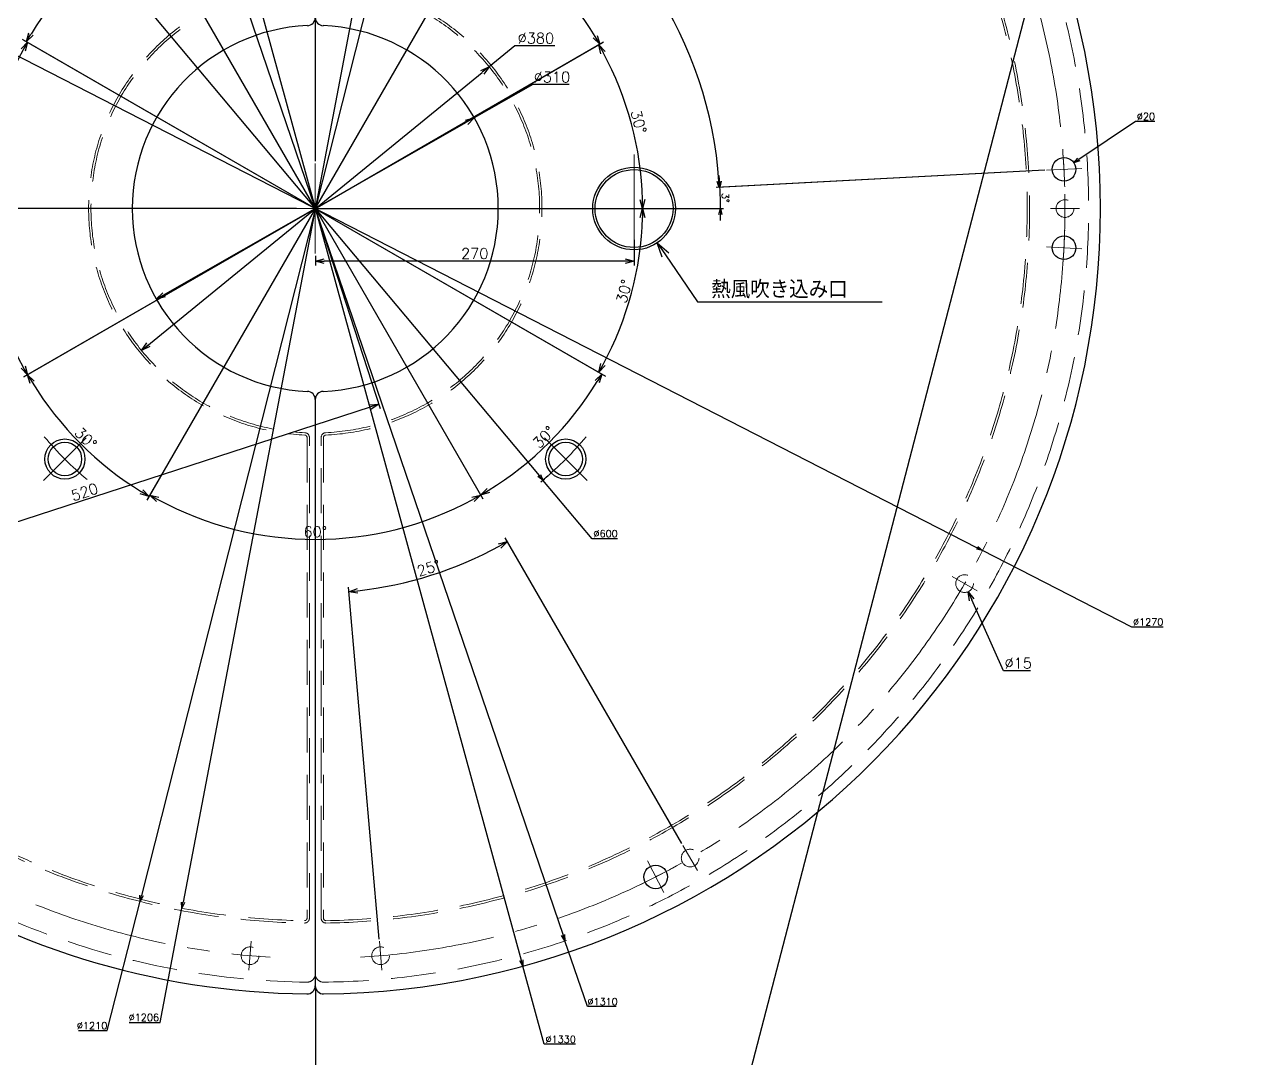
# Model space of a CAD drawing. Header units: millimetres. Extents: x -16130 to 36813, y -8099 to 27484.
# Drawn here: x 6939 to 7967, y -2935 to -2059 of the extents above; entities that cross this region are included whole.
import ezdxf
from ezdxf import colors
from ezdxf.entities.mleader import LeaderData, LeaderLine
from ezdxf.math import Vec2, Vec3

# ---------------------------------------------------------------- set-up
doc = ezdxf.new("R2010")
doc.units = ezdxf.units.MM
doc.header["$LTSCALE"] = 6
doc.header["$PDMODE"] = 99
doc.header["$PDSIZE"] = 1
doc.linetypes.add('CENTER2', pattern=[28.575, 19.05, -3.175, 3.175, -3.175])
doc.linetypes.add('HIDDEN', pattern=[9.525, 6.35, -3.175])
for name, color, linetype, lineweight in [('04_HIDDEN', 2, 'HIDDEN', 13), ('05_CENTER', 4, 'CENTER2', 13), ('08_DIM', 3, 'Continuous', 13)]:
    doc.layers.add(name, color=color, linetype=linetype, lineweight=lineweight)
doc.layers.add('10_DRAFT', color=8, linetype='Continuous', lineweight=0, plot=False)
doc.styles.add('KSS_TXT', font='txt.shx', dxfattribs={"bigfont": 'extfont2.shx'})
doc.styles.get("Standard").update_dxf_attribs({"font": 'txt.shx', "bigfont": 'extfont2.shx'})
doc.dimstyles.new('KSS_DIM', dxfattribs={"dimtxt": 3, "dimasz": 2.5, "dimexe": 1.25, "dimexo": 0.625, "dimtad": 1, "dimdsep": 46, "dimtxsty": 'KSS_TXT', "dimblk": 'OPEN30', "dimcen": 0, "dimazin": 2, "dimtfac": 0.75, "dimtmove": 0, "dimatfit": 3, "dimldrblk": 'OPEN30', "dimfxl": 1, "dimtolj": 1, "dimarcsym": 0})
doc.dimstyles.new('KSS_DIM$3', dxfattribs={"dimtxt": 3, "dimasz": 2.5, "dimexe": 1.25, "dimexo": 0.625, "dimtad": 1, "dimtih": 1, "dimtoh": 1, "dimdsep": 46, "dimtxsty": 'KSS_TXT', "dimblk": 'OPEN30', "dimcen": 0, "dimazin": 2, "dimtfac": 0.75, "dimtofl": 0, "dimtmove": 0, "dimatfit": 3, "dimldrblk": 'OPEN30', "dimfxl": 1, "dimtolj": 1, "dimarcsym": 0})

# ---------------------------------------------------------------- blocks, each defined once
blk = doc.blocks.new('A$C4DF16B66_1_1')
blk.add_line((0, -161.8), (0, -658))
at = {"color": 0}
for radius in [17, 14.2]:
    blk.add_circle((-212.1, -212.1), radius, dxfattribs=at)
for centre, radius, start, end in [((0, 0), 155, 92.4667, 267.5333), ((0, 0), 665, 203.4665, 269.3969), ((-7, -658), 7, 269.3905, 0)]:
    blk.add_arc(centre, radius, start, end, dxfattribs=at)
for centre, start, end in [((-7, 161.8), 272.4667, 0), ((-7, -161.8), 0, 87.5333)]:
    blk.add_arc(centre, 7, start, end)
at = {"layer": '04_HIDDEN'}
for p, q in [((-7, -193.8), (-7, -600.9)), ((-5, -600.9), (-5, -193.8))]:
    blk.add_line(p, q, dxfattribs=at)
blk.add_circle((-55.3, -632.6), 7.5, dxfattribs=at)
for centre, radius, start, end in [((0, 0), 605, 90.858, 269.142), ((0, 0), 603, 90.858, 269.142), ((0, 0), 192, 92.6531, 267.3469), ((0, 0), 190, 92.629, 267.3533), ((-9, -193.8), 2, 0, 86.7724), ((-9, -193.8), 4, 0, 86.7651), ((0, 0), 655, 201.362, 269.3811), ((-9, -600.9), 4, 269.142, 0), ((-9, -600.9), 2, 269.142, 0), ((-7, -648), 7, 269.3811, 360)]:
    blk.add_arc(centre, radius, start, end, dxfattribs=at)
at = {"layer": '05_CENTER'}
for p, q in [((-230.3, -230.3), (-194, -194)), ((-56.4, -644.8), (-54.3, -620.4))]:
    blk.add_line(p, q, dxfattribs=at)
for radius, start, end in [(635, 93.4463, 266.5537), (300, 220.0901, 229.9099)]:
    blk.add_arc((0, 0), radius, start, end, dxfattribs=at)
at = {"layer": '10_DRAFT'}
for p, q in [((0, -38.2), (0, 38.2)), ((0, 0), (-38.2, 0))]:
    blk.add_line(p, q, dxfattribs=at)
blk = doc.blocks.new('A$C48F43CDD_1_1')
blk.add_line((0, -161.8), (0, -658))
at = {"color": 0}
for centre, radius in [((634.2, 33.2), 10), ((270, 0), 35), ((270, 0), 33), ((634.2, -33.2), 10), ((212.1, -212.1), 17), ((212.1, -212.1), 14.2), ((288.3, -565.9), 10)]:
    blk.add_circle(centre, radius, dxfattribs=at)
for radius, start, end in [(665, 270.6095, 89.3905), (155, 272.4667, 87.5333)]:
    blk.add_arc((0, 0), radius, start, end, dxfattribs=at)
for centre, start, end in [((7, 161.8), 180, 267.5333), ((7, -161.8), 92.4667, 180), ((7, -658), 180, 270.6095)]:
    blk.add_arc(centre, 7, start, end)
at = {"layer": '04_HIDDEN'}
for p, q in [((5, -600.9), (5, -193.8)), ((7, -193.8), (7, -600.9))]:
    blk.add_line(p, q, dxfattribs=at)
for centre in [(635, 0), (549.9, -317.5), (317.5, -549.9), (55.3, -632.6)]:
    blk.add_circle(centre, 7.5, dxfattribs=at)
for centre, radius, start, end in [((0, 0), 655, 270.6189, 89.3811), ((0, 0), 603, 270.858, 89.142), ((0, 0), 605, 270.858, 89.142), ((0, 0), 190, 272.6467, 87.371), ((0, 0), 192, 272.6531, 87.3469), ((9, -193.8), 4, 93.2349, 180), ((9, -193.8), 2, 93.2276, 180), ((9, -600.9), 4, 180, 270.858), ((9, -600.9), 2, 180, 270.858), ((7, -648), 7, 180, 270.6189)]:
    blk.add_arc(centre, radius, start, end, dxfattribs=at)
at = {"layer": '05_CENTER'}
for p, q in [((270, -45.7), (270, 45.7)), ((649.2, 34), (619.2, 32.5)), ((315.7, 0), (224.3, 0)), ((647.2, 0), (622.8, 0)), ((649.2, -34), (619.2, -32.5)), ((230.3, -230.3), (194, -194)), ((560.5, -323.6), (539.3, -311.4)), ((323.6, -560.5), (311.4, -539.3)), ((295.1, -579.2), (281.5, -552.4)), ((56.4, -644.8), (54.3, -620.4))]:
    blk.add_line(p, q, dxfattribs=at)
for centre, radius, start, end in [((0, 0), 635, 273.4463, 86.5537), ((0, 0), 635, 1.652, 4.3629), ((0, 0.1), 635, 355.6371, 358.348), ((0, 0), 300, 310.0901, 319.9099), ((0.1, 0), 635, 295.637, 298.348)]:
    blk.add_arc(centre, radius, start, end, dxfattribs=at)
at = {"layer": '10_DRAFT'}
for p, q in [((0, -38.2), (0, 38.2)), ((0, 0), (38.2, 0))]:
    blk.add_line(p, q, dxfattribs=at)
blk = doc.blocks.new('_Open30')
at = {"color": 0, "linetype": 'ByBlock', "lineweight": -2}
for p, q in [((-1, 0.268), (0, 0)), ((0, 0), (-1, -0.268)), ((0, 0), (-1, 0))]:
    blk.add_line(p, q, dxfattribs=at)
blk = doc.blocks.new('*D1689')
at = {"layer": '08_DIM', "color": 0, "lineweight": -2, "transparency": 16777216}
for p, q in [((7879.7, -2141.5), (7831.7, -2173.5)), ((7896.2, -2141.5), (7879.7, -2141.5))]:
    blk.add_line(p, q, dxfattribs=at)
at = {"layer": 'Defpoints', "color": 0, "transparency": 16777216}
for p in [(7827.6, -2176.3), (7810.9, -2187.4)]:
    blk.add_point(p, dxfattribs=at)
at = {"layer": '08_DIM', "color": 0, "lineweight": -2, "transparency": 16777216, "xscale": 5, "yscale": 5, "zscale": 5, "rotation": 213.7399722062043}
blk.add_blockref('_Open30', (7827.6, -2176.3), dxfattribs=at)
at = {"layer": '08_DIM', "color": 0, "transparency": 16777216, "insert": (7888.6, -2137.2), "char_height": 6, "attachment_point": 5, "style": 'KSS_TXT'}
blk.add_mtext('\\A1;%%C20', dxfattribs=at)
blk = doc.blocks.new('*D1690')
at = {"layer": '08_DIM', "color": 0, "lineweight": -2, "transparency": 16777216}
for p, q in [((6619.9, -1925.5), (7745.7, -2502.4)), ((7876.6, -2569.5), (7750.2, -2504.7)), ((7903.1, -2569.5), (7876.6, -2569.5))]:
    blk.add_line(p, q, dxfattribs=at)
at = {"layer": 'Defpoints', "color": 0, "transparency": 16777216}
for p in [(6619.9, -1925.5), (7750.2, -2504.7)]:
    blk.add_point(p, dxfattribs=at)
at = {"layer": '08_DIM', "color": 0, "lineweight": -2, "transparency": 16777216, "xscale": 5, "yscale": 5, "zscale": 5}
for p, rotation in [((6619.9, -1925.5), 152.8674952935437), ((7750.2, -2504.7), 332.8674952935437)]:
    blk.add_blockref('_Open30', p, dxfattribs=dict(at, rotation=rotation))
at = {"layer": '08_DIM', "color": 0, "transparency": 16777216, "insert": (7890.5, -2565.2), "char_height": 6, "attachment_point": 5, "style": 'KSS_TXT'}
blk.add_mtext('\\A1;%%C1270', dxfattribs=at)
blk = doc.blocks.new('*D1691')
at = {"layer": '08_DIM', "color": 0, "lineweight": -2, "transparency": 16777216}
for p, q in [((6973.6, -1595.2), (7394.9, -2830.3)), ((7415.5, -2890.8), (7396.5, -2835)), ((7440, -2890.8), (7415.5, -2890.8))]:
    blk.add_line(p, q, dxfattribs=at)
at = {"layer": 'Defpoints', "color": 0, "transparency": 16777216}
for p in [(6973.6, -1595.2), (7396.5, -2835)]:
    blk.add_point(p, dxfattribs=at)
at = {"layer": '08_DIM', "color": 0, "lineweight": -2, "transparency": 16777216, "xscale": 5, "yscale": 5, "zscale": 5}
for p, rotation in [((6973.6, -1595.2), 108.8327819536951), ((7396.5, -2835), 288.8327819536951)]:
    blk.add_blockref('_Open30', p, dxfattribs=dict(at, rotation=rotation))
at = {"layer": '08_DIM', "color": 0, "transparency": 16777216, "insert": (7428.4, -2886.6), "char_height": 6, "attachment_point": 5, "style": 'KSS_TXT'}
blk.add_mtext('\\A1;%%C1310', dxfattribs=at)
blk = doc.blocks.new('*D1692')
at = {"layer": '08_DIM', "color": 0, "lineweight": -2, "transparency": 16777216}
for p, q in [((7009.2, -1573.8), (7359.5, -2851.6)), ((7379, -2922.7), (7360.9, -2856.5)), ((7405.5, -2922.7), (7379, -2922.7))]:
    blk.add_line(p, q, dxfattribs=at)
at = {"layer": 'Defpoints', "color": 0, "transparency": 16777216}
for p in [(7009.2, -1573.8), (7360.9, -2856.5)]:
    blk.add_point(p, dxfattribs=at)
at = {"layer": '08_DIM', "color": 0, "lineweight": -2, "transparency": 16777216, "xscale": 5, "yscale": 5, "zscale": 5}
for p, rotation in [((7009.2, -1573.8), 105.3304189167261), ((7360.9, -2856.5), 285.3304189167261)]:
    blk.add_blockref('_Open30', p, dxfattribs=dict(at, rotation=rotation))
at = {"layer": '08_DIM', "color": 0, "transparency": 16777216, "insert": (7392.9, -2918.4), "char_height": 6, "attachment_point": 5, "style": 'KSS_TXT'}
blk.add_mtext('\\A1;%%C1330', dxfattribs=at)
blk = doc.blocks.new('*D1693')
at = {"layer": '08_DIM', "color": 0, "lineweight": -2, "transparency": 16777216}
for p, q in [((7333.5, -1628.6), (7037.9, -2796.8)), ((7008.9, -2911.1), (7036.6, -2801.6)), ((6984.4, -2911.1), (7008.9, -2911.1))]:
    blk.add_line(p, q, dxfattribs=at)
at = {"layer": 'Defpoints', "color": 0, "transparency": 16777216}
for p in [(7333.5, -1628.6), (7036.6, -2801.6)]:
    blk.add_point(p, dxfattribs=at)
at = {"layer": '08_DIM', "color": 0, "lineweight": -2, "transparency": 16777216, "xscale": 5, "yscale": 5, "zscale": 5}
for p, rotation in [((7333.5, -1628.6), 75.79845414754122), ((7036.6, -2801.6), 255.7984541475412)]:
    blk.add_blockref('_Open30', p, dxfattribs=dict(at, rotation=rotation))
at = {"layer": '08_DIM', "color": 0, "transparency": 16777216, "insert": (6996, -2906.9), "char_height": 6, "attachment_point": 5, "style": 'KSS_TXT'}
blk.add_mtext('\\A1;%%C1210', dxfattribs=at)
blk = doc.blocks.new('*D1694')
at = {"layer": '08_DIM', "color": 0, "lineweight": -2, "transparency": 16777216}
for p, q in [((7298.1, -1622.8), (7073, -2802.5)), ((7053.6, -2904.2), (7072, -2807.4)), ((7027.3, -2904.2), (7053.6, -2904.2))]:
    blk.add_line(p, q, dxfattribs=at)
at = {"layer": 'Defpoints', "color": 0, "transparency": 16777216}
for p in [(7298.1, -1622.8), (7072, -2807.4)]:
    blk.add_point(p, dxfattribs=at)
at = {"layer": '08_DIM', "color": 0, "lineweight": -2, "transparency": 16777216, "xscale": 5, "yscale": 5, "zscale": 5}
for p, rotation in [((7298.1, -1622.8), 79.19857945728312), ((7072, -2807.4), 259.1985794572831)]:
    blk.add_blockref('_Open30', p, dxfattribs=dict(at, rotation=rotation))
at = {"layer": '08_DIM', "color": 0, "transparency": 16777216, "insert": (7039.8, -2900), "char_height": 6, "attachment_point": 5, "style": 'KSS_TXT'}
blk.add_mtext('\\A1;%%C1206', dxfattribs=at)
blk = doc.blocks.new('*D1695')
at = {"layer": '08_DIM', "color": 0, "lineweight": -2, "transparency": 16777216}
for p, q in [((7803, -2182.7), (7525.3, -2197.3)), ((7224.5, -2215.1), (7530.7, -2215.1))]:
    blk.add_line(p, q, dxfattribs=at)
for start, end in [(3.8356, 4.6704), (0, 3.0008), (358.3304, 359.1652)]:
    blk.add_arc((7185.1, -2215.1), 343.2, start, end, dxfattribs=at)
at = {"layer": 'Defpoints', "color": 0, "transparency": 16777216}
for p in [(7804.2, -2182.7), (7834.2, -2181.1), (7528.2, -2209.1), (7185.1, -2215.1), (7223.2, -2215.1)]:
    blk.add_point(p, dxfattribs=at)
at = {"layer": '08_DIM', "color": 0, "lineweight": -2, "transparency": 16777216, "xscale": 5, "yscale": 5, "zscale": 5}
for p, rotation in [((7527.8, -2197.1), 273.418209499612), ((7528.2, -2215.1), 89.5826092329143)]:
    blk.add_blockref('_Open30', p, dxfattribs=dict(at, rotation=rotation))
at = {"layer": '08_DIM', "color": 0, "transparency": 16777216, "insert": (7532.4, -2206), "char_height": 6, "attachment_point": 5, "rotation": 271.5004, "style": 'KSS_TXT'}
blk.add_mtext('\\A1;3%%d', dxfattribs=at)
blk = doc.blocks.new('*D1696')
at = {"layer": '08_DIM', "color": 0, "lineweight": -2, "transparency": 16777216}
for p, q in [((7466, -1663.8), (7339.5, -1912.1)), ((7803, -2182.7), (7524.7, -2197.3))]:
    blk.add_line(p, q, dxfattribs=at)
blk.add_arc((7185.1, -2215.1), 342.6, 3.837, 62.1647, dxfattribs=at)
at = {"layer": 'Defpoints', "color": 0, "transparency": 16777216}
for p in [(7480.2, -1635.9), (7466.5, -1662.7), (7500.4, -2081.2), (7804.2, -2182.7), (7834.2, -2181.1)]:
    blk.add_point(p, dxfattribs=at)
at = {"layer": '08_DIM', "color": 0, "lineweight": -2, "transparency": 16777216, "xscale": 5, "yscale": 5, "zscale": 5}
for p, rotation in [((7340.6, -1909.8), 152.5827427378437), ((7527.2, -2197.2), 273.4188947272298)]:
    blk.add_blockref('_Open30', p, dxfattribs=dict(at, rotation=rotation))
at = {"layer": '08_DIM', "color": 0, "transparency": 16777216, "insert": (7476, -2026.2), "char_height": 6, "attachment_point": 5, "rotation": 303.0008, "style": 'KSS_TXT'}
blk.add_mtext('\\A1;60%%d', dxfattribs=at)
blk = doc.blocks.new('*D1717')
at = {"layer": '08_DIM', "color": 0, "lineweight": -2, "transparency": 16777216}
for p, q in [((6992.3, -1985.3), (7374.6, -2441.1)), ((7419.5, -2494.7), (7377.9, -2445)), ((7441.1, -2494.7), (7419.5, -2494.7))]:
    blk.add_line(p, q, dxfattribs=at)
blk.add_arc((7185.1, -2215.1), 300, 309.5134, 311.0791, dxfattribs=at)
at = {"layer": 'Defpoints', "color": 0, "transparency": 16777216}
for p in [(6992.3, -1985.3), (7377.9, -2445)]:
    blk.add_point(p, dxfattribs=at)
at = {"layer": '08_DIM', "color": 0, "lineweight": -2, "transparency": 16777216, "xscale": 5, "yscale": 5, "zscale": 5}
for p, rotation in [((6992.3, -1985.3), 129.9908949345299), ((7377.9, -2445), 309.9908949345299)]:
    blk.add_blockref('_Open30', p, dxfattribs=dict(at, rotation=rotation))
at = {"layer": '08_DIM', "color": 0, "transparency": 16777216, "insert": (7430.9, -2490.4), "char_height": 6, "attachment_point": 5, "style": 'KSS_TXT'}
blk.add_mtext('\\A1;%%C600', dxfattribs=at)
blk = doc.blocks.new('*D1819')
at = {"layer": '08_DIM', "color": 0, "lineweight": -2, "transparency": 16777216}
for p, q in [((7185.1, -2175), (7185.1, -1929.3)), ((7184.1, -2213.5), (7042.2, -1967.6))]:
    blk.add_line(p, q, dxfattribs=at)
blk.add_arc((7185.1, -2215.1), 282, 91.5238, 118.4762, dxfattribs=at)
at = {"layer": 'Defpoints', "color": 0, "transparency": 16777216}
for p in [(6861.4, -1654.6), (6873.7, -1675.8), (7136.1, -1937.4), (7185.1, -2176.9), (7185.1, -2253.3)]:
    blk.add_point(p, dxfattribs=at)
at = {"layer": '08_DIM', "color": 0, "lineweight": -2, "transparency": 16777216, "xscale": 7.5, "yscale": 7.5, "zscale": 7.5}
for p, rotation in [((7185.1, -1933.1), 0.7618809404488465), ((7044, -1970.9), 209.238119059557)]:
    blk.add_blockref('_Open30', p, dxfattribs=dict(at, rotation=rotation))
at = {"layer": '08_DIM', "color": 0, "transparency": 16777216, "insert": (7110.4, -1936.5), "char_height": 9, "attachment_point": 5, "rotation": 15, "style": 'KSS_TXT'}
blk.add_mtext('\\A1;30%%d', dxfattribs=at)
blk = doc.blocks.new('*D1820')
at = {"layer": '08_DIM', "color": 0, "lineweight": -2, "transparency": 16777216}
for p, q in [((7184.1, -2213.5), (7041.9, -1967.2)), ((7183.4, -2214.2), (6937.1, -2072))]:
    blk.add_line(p, q, dxfattribs=at)
blk.add_arc((7185.1, -2215.1), 282.5, 121.5209, 148.4791, dxfattribs=at)
at = {"layer": 'Defpoints', "color": 0, "transparency": 16777216}
for p in [(6861.4, -1654.6), (6873.7, -1675.8), (6624.5, -1891.5), (6645.7, -1903.7), (7003.4, -1998.7)]:
    blk.add_point(p, dxfattribs=at)
at = {"layer": '08_DIM', "color": 0, "lineweight": -2, "transparency": 16777216, "xscale": 7.5, "yscale": 7.5, "zscale": 7.5}
for p, rotation in [((7043.8, -1970.4), 30.76047330058461), ((6940.4, -2073.8), 239.2395266994228)]:
    blk.add_blockref('_Open30', p, dxfattribs=dict(at, rotation=rotation))
at = {"layer": '08_DIM', "color": 0, "transparency": 16777216, "insert": (6980.8, -2010.8), "char_height": 9, "attachment_point": 5, "rotation": 45, "style": 'KSS_TXT'}
blk.add_mtext('\\A1;30%%d', dxfattribs=at)
blk = doc.blocks.new('*D1821')
at = {"layer": '08_DIM', "color": 0, "lineweight": -2, "transparency": 16777216}
for p, q in [((7183.4, -2216.1), (6938.1, -2357.7)), ((7184.1, -2216.7), (7042.5, -2462.1))]:
    blk.add_line(p, q, dxfattribs=at)
blk.add_arc((7185.1, -2215.1), 281.4, 211.5269, 238.4731, dxfattribs=at)
at = {"layer": 'Defpoints', "color": 0, "transparency": 16777216}
for p in [(6969.5, -2396), (6645.7, -2526.5), (6624.5, -2538.7), (6873.7, -2754.4), (6861.4, -2775.6)]:
    blk.add_point(p, dxfattribs=at)
at = {"layer": '08_DIM', "color": 0, "lineweight": -2, "transparency": 16777216, "xscale": 7.5, "yscale": 7.5, "zscale": 7.5}
for p, rotation in [((6941.3, -2355.8), 120.7634578826019), ((7044.3, -2458.8), 329.2365421173981)]:
    blk.add_blockref('_Open30', p, dxfattribs=dict(at, rotation=rotation))
at = {"layer": '08_DIM', "color": 0, "transparency": 16777216, "insert": (6990.6, -2409.6), "char_height": 9, "attachment_point": 5, "rotation": 315, "style": 'KSS_TXT'}
blk.add_mtext('\\A1;30%%d', dxfattribs=at)
blk = doc.blocks.new('*D1822')
at = {"layer": '08_DIM', "color": 0, "lineweight": -2, "transparency": 16777216}
for p, q in [((7184.1, -2216.7), (7043.1, -2460.9)), ((7186, -2216.7), (7327, -2460.9))]:
    blk.add_line(p, q, dxfattribs=at)
blk.add_arc((7185.1, -2215.1), 280.1, 241.5344, 298.4656, dxfattribs=at)
at = {"layer": 'Defpoints', "color": 0, "transparency": 16777216}
for p in [(7136.4, -2490.9), (6873.7, -2754.4), (7496.4, -2754.4), (6861.4, -2775.6), (7508.7, -2775.6)]:
    blk.add_point(p, dxfattribs=at)
at = {"layer": '08_DIM', "color": 0, "lineweight": -2, "transparency": 16777216, "xscale": 7.5, "yscale": 7.5, "zscale": 7.5}
for p, rotation in [((7045, -2457.7), 150.7672009322184), ((7325.1, -2457.7), 29.23279906778164)]:
    blk.add_blockref('_Open30', p, dxfattribs=dict(at, rotation=rotation))
at = {"layer": '08_DIM', "color": 0, "transparency": 16777216, "insert": (7185.1, -2488.8), "char_height": 9, "attachment_point": 5, "style": 'KSS_TXT'}
blk.add_mtext('\\A1;60%%d', dxfattribs=at)
blk = doc.blocks.new('*D1823')
at = {"layer": '08_DIM', "color": 0, "lineweight": -2, "transparency": 16777216}
for p, q in [((7186, -2216.7), (7327, -2461)), ((7186.7, -2216.1), (7430.9, -2357.1))]:
    blk.add_line(p, q, dxfattribs=at)
blk.add_arc((7185.1, -2215.1), 280.1, 301.5339, 328.4661, dxfattribs=at)
at = {"layer": 'Defpoints', "color": 0, "transparency": 16777216}
for p in [(7365.1, -2429.7), (7724.4, -2526.5), (7745.6, -2538.7), (7496.4, -2754.4), (7508.7, -2775.6)]:
    blk.add_point(p, dxfattribs=at)
at = {"layer": '08_DIM', "color": 0, "lineweight": -2, "transparency": 16777216, "xscale": 7.5, "yscale": 7.5, "zscale": 7.5}
for p, rotation in [((7427.7, -2355.2), 59.2330287797368), ((7325.1, -2457.7), 210.7669712202632)]:
    blk.add_blockref('_Open30', p, dxfattribs=dict(at, rotation=rotation))
at = {"layer": '08_DIM', "color": 0, "transparency": 16777216, "insert": (7378.6, -2408.7), "char_height": 9, "attachment_point": 5, "rotation": 45, "style": 'KSS_TXT'}
blk.add_mtext('\\A1;30%%d', dxfattribs=at)
blk = doc.blocks.new('*D1824')
at = {"layer": '08_DIM', "color": 0, "lineweight": -2, "transparency": 16777216}
for p, q in [((7186, -2213.5), (7326, -1970.9)), ((7186.7, -2214.2), (7429.3, -2074.1))]:
    blk.add_line(p, q, dxfattribs=at)
blk.add_arc((7185.1, -2215.1), 278.2, 31.5445, 58.4555, dxfattribs=at)
at = {"layer": 'Defpoints', "color": 0, "transparency": 16777216}
for p in [(7508.7, -1654.6), (7496.4, -1675.8), (7745.6, -1891.5), (7724.4, -1903.7), (7398.2, -2036.3)]:
    blk.add_point(p, dxfattribs=at)
at = {"layer": '08_DIM', "color": 0, "lineweight": -2, "transparency": 16777216, "xscale": 7.5, "yscale": 7.5, "zscale": 7.5}
for p, rotation in [((7324.2, -1974.2), 149.2277584204498), ((7426, -2076), 300.7722415795427)]:
    blk.add_blockref('_Open30', p, dxfattribs=dict(at, rotation=rotation))
at = {"layer": '08_DIM', "color": 0, "transparency": 16777216, "insert": (7386.3, -2013.9), "char_height": 9, "attachment_point": 5, "rotation": 315, "style": 'KSS_TXT'}
blk.add_mtext('\\A1;30%%d', dxfattribs=at)
blk = doc.blocks.new('*D1825')
at = {"layer": '08_DIM', "color": 0, "lineweight": -2, "transparency": 16777216}
for p, q in [((7185.1, -2175), (7185.1, -1931.9)), ((7186, -2213.5), (7326.7, -1969.8))]:
    blk.add_line(p, q, dxfattribs=at)
blk.add_arc((7185.1, -2215.1), 279.5, 61.5376, 88.4624, dxfattribs=at)
at = {"layer": 'Defpoints', "color": 0, "transparency": 16777216}
for p in [(7508.7, -1654.6), (7496.4, -1675.8), (7280.6, -1952.5), (7185.1, -2176.9), (7185.1, -2253.3)]:
    blk.add_point(p, dxfattribs=at)
at = {"layer": '08_DIM', "color": 0, "lineweight": -2, "transparency": 16777216, "xscale": 7.5, "yscale": 7.5, "zscale": 7.5}
for p, rotation in [((7185.1, -1935.6), 179.2312237431764), ((7324.8, -1973.1), 330.7687762568177)]:
    blk.add_blockref('_Open30', p, dxfattribs=dict(at, rotation=rotation))
at = {"layer": '08_DIM', "color": 0, "transparency": 16777216, "insert": (7259, -1939), "char_height": 9, "attachment_point": 5, "rotation": 345, "style": 'KSS_TXT'}
blk.add_mtext('\\A1;30%%d', dxfattribs=at)
blk = doc.blocks.new('*D1826')
at = {"layer": '08_DIM', "color": 0, "lineweight": -2, "transparency": 16777216}
for p, q in [((7183.4, -2214.2), (6938, -2072.5)), ((7183.4, -2216.1), (6938, -2357.8))]:
    blk.add_line(p, q, dxfattribs=at)
blk.add_arc((7185.1, -2215.1), 281.6, 151.5262, 208.4738, dxfattribs=at)
at = {"layer": 'Defpoints', "color": 0, "transparency": 16777216}
for p in [(6624.5, -1891.5), (6645.7, -1903.7), (6907.8, -2166.2), (6645.7, -2526.5), (6624.5, -2538.7)]:
    blk.add_point(p, dxfattribs=at)
at = {"layer": '08_DIM', "color": 0, "lineweight": -2, "transparency": 16777216, "xscale": 7.5, "yscale": 7.5, "zscale": 7.5}
for p, rotation in [((6941.2, -2074.3), 60.76308499542728), ((6941.2, -2355.9), 299.2369150045727)]:
    blk.add_blockref('_Open30', p, dxfattribs=dict(at, rotation=rotation))
at = {"layer": '08_DIM', "color": 0, "transparency": 16777216, "insert": (6897.1, -2215.1), "char_height": 9, "attachment_point": 5, "rotation": 90, "style": 'KSS_TXT'}
blk.add_mtext('\\A1;60%%d', dxfattribs=at)
blk = doc.blocks.new('*D1863')
at = {"layer": '08_DIM', "color": 0, "lineweight": -2, "transparency": 16777216}
for p, q in [((7768, -2606.4), (7741.1, -2546.3)), ((7790.9, -2606.4), (7768, -2606.4))]:
    blk.add_line(p, q, dxfattribs=at)
at = {"layer": 'Defpoints', "color": 0, "transparency": 16777216}
for p in [(7731.9, -2525.8), (7738, -2539.5)]:
    blk.add_point(p, dxfattribs=at)
at = {"layer": '08_DIM', "color": 0, "lineweight": -2, "transparency": 16777216, "xscale": 7.5, "yscale": 7.5, "zscale": 7.5, "rotation": 114.1135316447425}
blk.add_blockref('_Open30', (7738, -2539.5), dxfattribs=at)
at = {"layer": '08_DIM', "color": 0, "transparency": 16777216, "insert": (7780.4, -2600), "char_height": 9, "attachment_point": 5, "style": 'KSS_TXT'}
blk.add_mtext('\\A1;%%C15', dxfattribs=at)
blk = doc.blocks.new('*D2378')
at = {"layer": '08_DIM', "color": 0, "lineweight": -2, "transparency": 16777216}
for p, q in [((6575.1, -2481.8), (6575.1, -2949.8)), ((7185.1, -2875), (7185.1, -2949.8)), ((7177.6, -2946.1), (6582.6, -2946.1))]:
    blk.add_line(p, q, dxfattribs=at)
at = {"layer": 'Defpoints', "color": 0, "transparency": 16777216}
for p in [(6575.1, -2479.9), (7185.1, -2873.1), (6575.1, -2946.1)]:
    blk.add_point(p, dxfattribs=at)
at = {"layer": '08_DIM', "color": 0, "lineweight": -2, "transparency": 16777216, "xscale": 7.5, "yscale": 7.5, "zscale": 7.5, "rotation": 180}
blk.add_blockref('_Open30', (6575.1, -2946.1), dxfattribs=at)
at = {"layer": '08_DIM', "color": 0, "lineweight": -2, "transparency": 16777216, "xscale": 7.5, "yscale": 7.5, "zscale": 7.5}
blk.add_blockref('_Open30', (7185.1, -2946.1), dxfattribs=at)
at = {"layer": '08_DIM', "color": 0, "transparency": 16777216, "insert": (6880.1, -2939.7), "char_height": 9, "attachment_point": 5, "style": 'KSS_TXT'}
blk.add_mtext('\\A1;610', dxfattribs=at)
blk = doc.blocks.new('*D2632')
at = {"layer": '08_DIM', "color": 0, "lineweight": -2, "transparency": 16777216}
for p, q in [((7455.1, -2241.5), (7455.1, -2263.3)), ((7185.1, -2255.2), (7185.1, -2263.3)), ((7447.6, -2259.6), (7192.6, -2259.6))]:
    blk.add_line(p, q, dxfattribs=at)
at = {"layer": 'Defpoints', "color": 0, "transparency": 16777216}
for p in [(7455.1, -2239.6), (7185.1, -2253.3), (7185.1, -2259.6)]:
    blk.add_point(p, dxfattribs=at)
at = {"layer": '08_DIM', "color": 0, "lineweight": -2, "transparency": 16777216, "xscale": 7.5, "yscale": 7.5, "zscale": 7.5, "rotation": 180}
blk.add_blockref('_Open30', (7185.1, -2259.6), dxfattribs=at)
at = {"layer": '08_DIM', "color": 0, "lineweight": -2, "transparency": 16777216, "xscale": 7.5, "yscale": 7.5, "zscale": 7.5}
blk.add_blockref('_Open30', (7455.1, -2259.6), dxfattribs=at)
at = {"layer": '08_DIM', "color": 0, "transparency": 16777216, "insert": (7320.1, -2253.2), "char_height": 9, "attachment_point": 5, "style": 'KSS_TXT'}
blk.add_mtext('\\A1;270', dxfattribs=at)
blk = doc.blocks.new('*D2730')
at = {"layer": '08_DIM', "color": 0, "lineweight": -2, "transparency": 16777216}
for p, q in [((7186.7, -2214.2), (7428.3, -2074.6)), ((7186.9, -2215.1), (7466, -2215.1))]:
    blk.add_line(p, q, dxfattribs=at)
blk.add_arc((7185.1, -2215.1), 277.2, 1.5504, 28.4496, dxfattribs=at)
at = {"layer": 'Defpoints', "color": 0, "transparency": 16777216}
for p in [(7745.6, -1891.5), (7724.4, -1903.7), (7458, -2167), (7807.8, -2215.1), (7832.3, -2215.1)]:
    blk.add_point(p, dxfattribs=at)
at = {"layer": '08_DIM', "color": 0, "lineweight": -2, "transparency": 16777216, "xscale": 7.5, "yscale": 7.5, "zscale": 7.5}
for p, rotation in [((7425.1, -2076.5), 119.2248140280783), ((7462.2, -2215.1), 270.7751859719202)]:
    blk.add_blockref('_Open30', p, dxfattribs=dict(at, rotation=rotation))
at = {"layer": '08_DIM', "color": 0, "transparency": 16777216, "insert": (7458.9, -2141.7), "char_height": 9, "attachment_point": 5, "rotation": 285, "style": 'KSS_TXT'}
blk.add_mtext('\\A1;30%%d', dxfattribs=at)
blk = doc.blocks.new('*D2731')
at = {"layer": '08_DIM', "color": 0, "lineweight": -2, "transparency": 16777216}
for p, q in [((7186.7, -2216.1), (7428.3, -2355.6)), ((7186.9, -2215.1), (7466, -2215.1))]:
    blk.add_line(p, q, dxfattribs=at)
blk.add_arc((7185.1, -2215.1), 277.2, 331.5504, 358.4496, dxfattribs=at)
at = {"layer": 'Defpoints', "color": 0, "transparency": 16777216}
for p in [(7807.8, -2215.1), (7832.3, -2215.1), (7445.5, -2309.9), (7724.4, -2526.5), (7745.6, -2538.7)]:
    blk.add_point(p, dxfattribs=at)
at = {"layer": '08_DIM', "color": 0, "lineweight": -2, "transparency": 16777216, "xscale": 7.5, "yscale": 7.5, "zscale": 7.5}
for p, rotation in [((7462.2, -2215.1), 89.2248140281117), ((7425.1, -2353.7), 240.7751859718898)]:
    blk.add_blockref('_Open30', p, dxfattribs=dict(at, rotation=rotation))
at = {"layer": '08_DIM', "color": 0, "transparency": 16777216, "insert": (7446.6, -2285.2), "char_height": 9, "attachment_point": 5, "rotation": 75, "style": 'KSS_TXT'}
blk.add_mtext('\\A1;30%%d', dxfattribs=at)
blk = doc.blocks.new('*D2732')
at = {"layer": '08_DIM', "color": 0, "lineweight": -2, "transparency": 16777216}
for p, q in [((7495.5, -2752.8), (7346, -2493.8)), ((7239.2, -2833.6), (7213.1, -2535.7))]:
    blk.add_line(p, q, dxfattribs=at)
blk.add_arc((7185.1, -2215.1), 325.6, 276.3198, 298.6802, dxfattribs=at)
at = {"layer": 'Defpoints', "color": 0, "transparency": 16777216}
for p in [(7260.1, -2531.9), (7496.4, -2754.4), (7508.7, -2775.6), (7239.3, -2835.5), (7241.5, -2859.9)]:
    blk.add_point(p, dxfattribs=at)
at = {"layer": '08_DIM', "color": 0, "lineweight": -2, "transparency": 16777216, "xscale": 7.5, "yscale": 7.5, "zscale": 7.5}
for p, rotation in [((7347.8, -2497.1), 29.34007684843467), ((7213.4, -2539.5), 185.6599231515731)]:
    blk.add_blockref('_Open30', p, dxfattribs=dict(at, rotation=rotation))
at = {"layer": '08_DIM', "color": 0, "transparency": 16777216, "insert": (7281, -2519.5), "char_height": 9, "attachment_point": 5, "rotation": 17.5, "style": 'KSS_TXT'}
blk.add_mtext('\\A1;25%%d', dxfattribs=at)
blk = doc.blocks.new('*D2755')
at = {"layer": '08_DIM', "color": 0, "lineweight": -2, "transparency": 16777216}
for p, q in [((7369.2, -2110.2), (7319.7, -2138.4)), ((7400, -2110.2), (7369.2, -2110.2)), ((7050.4, -2291.9), (7313.2, -2142.1))]:
    blk.add_line(p, q, dxfattribs=at)
at = {"layer": 'Defpoints', "color": 0, "transparency": 16777216}
for p in [(7319.7, -2138.4), (7050.4, -2291.9)]:
    blk.add_point(p, dxfattribs=at)
at = {"layer": '08_DIM', "color": 0, "lineweight": -2, "transparency": 16777216, "xscale": 7.5, "yscale": 7.5, "zscale": 7.5}
for p, rotation in [((7319.7, -2138.4), 29.68018758950907), ((7050.4, -2291.9), 209.680187589509)]:
    blk.add_blockref('_Open30', p, dxfattribs=dict(at, rotation=rotation))
at = {"layer": '08_DIM', "color": 0, "transparency": 16777216, "insert": (7385.5, -2103.8), "char_height": 9, "attachment_point": 5, "style": 'KSS_TXT'}
blk.add_mtext('\\A1;%%C310', dxfattribs=at)
blk = doc.blocks.new('*D2756')
at = {"layer": '08_DIM', "color": 0, "lineweight": -2, "transparency": 16777216}
for p, q in [((7354.1, -2077.3), (7332.3, -2095)), ((7387.8, -2077.3), (7354.1, -2077.3)), ((7037.8, -2335.2), (7326.5, -2099.8))]:
    blk.add_line(p, q, dxfattribs=at)
at = {"layer": 'Defpoints', "color": 0, "transparency": 16777216}
for p in [(7332.3, -2095), (7037.8, -2335.2)]:
    blk.add_point(p, dxfattribs=at)
at = {"layer": '08_DIM', "color": 0, "lineweight": -2, "transparency": 16777216, "xscale": 7.5, "yscale": 7.5, "zscale": 7.5}
for p, rotation in [((7332.3, -2095), 39.19763672213382), ((7037.8, -2335.2), 219.1976367221338)]:
    blk.add_blockref('_Open30', p, dxfattribs=dict(at, rotation=rotation))
at = {"layer": '08_DIM', "color": 0, "transparency": 16777216, "insert": (7371.9, -2070.9), "char_height": 9, "attachment_point": 5, "style": 'KSS_TXT'}
blk.add_mtext('\\A1;%%C380', dxfattribs=at)
blk = doc.blocks.new('*D2908')
at = {"layer": '08_DIM', "color": 0, "lineweight": -2, "transparency": 16777216}
for p, q in [((7169.2, -2215.1), (6801.1, -2215.1)), ((6764.8, -2351.7), (6827, -2331.4))]:
    blk.add_line(p, q, dxfattribs=at)
blk.add_arc((7185.1, -2215.1), 380.2, 181.1303, 196.8697, dxfattribs=at)
at = {"layer": 'Defpoints', "color": 0, "transparency": 16777216}
for p in [(7171.1, -2215.1), (7199, -2215.1), (6806.9, -2254.9), (6763, -2352.2), (6618.3, -2399.2)]:
    blk.add_point(p, dxfattribs=at)
at = {"layer": '08_DIM', "color": 0, "lineweight": -2, "transparency": 16777216, "xscale": 7.5, "yscale": 7.5, "zscale": 7.5}
for p, rotation in [((6804.9, -2215.1), 90.56514713159083), ((6823.5, -2332.6), 287.4348528599987)]:
    blk.add_blockref('_Open30', p, dxfattribs=dict(at, rotation=rotation))
at = {"layer": '08_DIM', "color": 0, "transparency": 16777216, "insert": (6815.8, -2273.6), "char_height": 9, "attachment_point": 5, "rotation": 279, "style": 'KSS_TXT'}
blk.add_mtext('\\A1;18%%d', dxfattribs=at)
blk = doc.blocks.new('*D2910')
at = {"layer": '08_DIM', "color": 0, "lineweight": -2, "transparency": 16777216}
for p, q in [((7185.6, -2216.9), (7240.1, -2384.4)), ((6751.5, -2539.2), (7231.8, -2383.1)), ((6720.8, -2469.1), (6745.5, -2545.1))]:
    blk.add_line(p, q, dxfattribs=at)
at = {"layer": 'Defpoints', "color": 0, "transparency": 16777216}
for p in [(7185.1, -2215.1), (7238.9, -2380.8), (6720.2, -2467.3)]:
    blk.add_point(p, dxfattribs=at)
at = {"layer": '08_DIM', "color": 0, "lineweight": -2, "transparency": 16777216, "xscale": 7.5, "yscale": 7.5, "zscale": 7.5}
for p, rotation in [((7238.9, -2380.8), 17.99999999168991), ((6744.3, -2541.5), 197.9999999916899)]:
    blk.add_blockref('_Open30', p, dxfattribs=dict(at, rotation=rotation))
at = {"layer": '08_DIM', "color": 0, "transparency": 16777216, "insert": (6989.6, -2455.1), "char_height": 9, "attachment_point": 5, "rotation": 18, "style": 'KSS_TXT'}
blk.add_mtext('\\A1;520', dxfattribs=at)
blk = doc.blocks.new('*D2913')
at = {"layer": '08_DIM', "color": 0, "lineweight": -2, "transparency": 16777216}
for p, q in [((7169.2, -2215.1), (6851.7, -2215.1)), ((6855.4, -2222.6), (6855.4, -2368.3)), ((6692.4, -2375.8), (6859.2, -2375.8))]:
    blk.add_line(p, q, dxfattribs=at)
at = {"layer": 'Defpoints', "color": 0, "transparency": 16777216}
for p in [(7171.1, -2215.1), (6690.5, -2375.8), (6855.4, -2375.8)]:
    blk.add_point(p, dxfattribs=at)
at = {"layer": '08_DIM', "color": 0, "lineweight": -2, "transparency": 16777216, "xscale": 7.5, "yscale": 7.5, "zscale": 7.5}
for p, rotation in [((6855.4, -2215.1), 90), ((6855.4, -2375.8), 270)]:
    blk.add_blockref('_Open30', p, dxfattribs=dict(at, rotation=rotation))
at = {"layer": '08_DIM', "color": 0, "transparency": 16777216, "insert": (6849, -2295.5), "char_height": 9, "attachment_point": 5, "rotation": 90, "style": 'KSS_TXT'}
blk.add_mtext('\\A1;160.69', dxfattribs=at)

msp = doc.modelspace()

# ---------------------------------------------------------------- linework, layer by layer
at = {"color": 2}
msp.add_line((7967.18815, -1356.06768), (7431.54706, -3413.18917), dxfattribs=at)

# ---------------------------------------------------------------- block references
for name in ['A$C4DF16B66_1_1', 'A$C48F43CDD_1_1']:
    msp.add_blockref(name, (7185.05092, -2215.11344))

# ---------------------------------------------------------------- dimensions: what is measured, and where the dimension line sits
at = {"layer": '08_DIM'}
for p1, p2, override, picture, middle in [((7009.23482, -1573.77601), (7360.86701, -2856.45087), {"dimscale": 2, "dimpost": '%%C<>', "dimtix": 1, "dimatfit": 2}, '*D1692', (7392.89896, -2922.6833)), ((6973.61215, -1595.17905), (7396.48968, -2835.04783), {"dimscale": 2, "dimpost": '%%C<>', "dimtix": 1, "dimatfit": 2}, '*D1691', (7428.39562, -2890.84619)), ((7298.05679, -1622.79567), (7072.04504, -2807.43121), {"dimscale": 2, "dimpost": '%%C<>', "dimtix": 1, "dimatfit": 2}, '*D1694', (7039.82585, -2904.23705)), ((7333.47805, -1628.60167), (7036.62379, -2801.62521), {"dimscale": 2, "dimpost": '%%C<>', "dimtix": 1, "dimatfit": 2}, '*D1693', (6996.04423, -2911.10012)), ((6619.92998, -1925.52177), (7750.17185, -2504.7051), {"dimscale": 2, "dimpost": '%%C<>', "dimtix": 1, "dimatfit": 2}, '*D1690', (7890.47853, -2569.494)), ((6992.25116, -1985.26946), (7377.85068, -2444.95741), {"dimscale": 2, "dimpost": '%%C<>', "dimtix": 1, "dimatfit": 2}, '*D1717', (7430.94382, -2494.66637)), ((7037.80651, -2335.19293), (7332.29532, -2095.03394), {"dimscale": 3, "dimpost": '%%C<>', "dimtix": 1, "dimatfit": 2}, '*D2756', (7371.88886, -2077.27126)), ((7050.41407, -2291.86297), (7319.74294, -2138.36391), {"dimscale": 3, "dimpost": '%%C<>', "dimtix": 1, "dimatfit": 2}, '*D2755', (7385.53236, -2110.16544)), ((7810.9467, -2187.42098), (7827.57804, -2176.31249), {"dimscale": 2, "dimpost": '%%C<>'}, '*D1689', (7888.60476, -2141.47902)), ((7731.91295, -2525.76791), (7738.04114, -2539.45897), {"dimscale": 3, "dimpost": '%%C<>'}, '*D1863', (7780.38626, -2606.41558))]:
    dim = msp.add_diameter_dim_2p(p1=p1, p2=p2, dimstyle='KSS_DIM$3', override=override, dxfattribs=at)
    dim.commit()
    dim.dimension.update_dxf_attribs({"geometry": picture, "text_midpoint": middle, "dimtype": 163})
for base, line1, line2, override, picture, middle in [((7500.43132, -2081.23708), ((7480.16366, -1635.90162), (7466.52399, -1662.67192)), ((7834.21944, -2181.08266), (7804.21584, -2182.65551)), {"dimscale": 2}, '*D1696', (7475.95692, -2026.19097)), ((7003.43656, -1998.67388), ((6624.53423, -1891.49898), (6645.71534, -1903.7279)), ((6861.43645, -1654.59675), (6873.66538, -1675.77787)), {"dimscale": 3}, '*D1820', (6980.7559, -2010.81842)), ((7136.07869, -1937.37816), ((6861.43645, -1654.59675), (6873.66538, -1675.77787)), ((7185.05092, -2253.30632), (7185.05092, -2176.92056)), {"dimscale": 3}, '*D1819', (7110.40885, -1936.54546)), ((7280.64228, -1952.47833), ((7185.05092, -2253.30632), (7185.05092, -2176.92056)), ((7508.66538, -1654.59675), (7496.43645, -1675.77787)), {"dimscale": 3}, '*D1825', (7259.03834, -1938.98862)), ((7398.19233, -2036.26656), ((7508.66538, -1654.59675), (7496.43645, -1675.77787)), ((7745.56761, -1891.49898), (7724.38649, -1903.7279)), {"dimscale": 3}, '*D1824', (7386.30153, -2013.86282)), ((6907.75384, -2166.21848), ((6624.53423, -2538.7279), (6645.71534, -2526.49898)), ((6624.53423, -1891.49898), (6645.71534, -1903.7279)), {"dimscale": 3}, '*D1826', (6897.10109, -2215.11344)), ((7458.01952, -2166.98171), ((7745.56761, -1891.49898), (7724.38649, -1903.7279)), ((7832.27984, -2215.11344), (7807.82199, -2215.11344)), {"dimscale": 3}, '*D2730', (7458.94362, -2141.72411)), ((7528.18004, -2209.12246), ((7834.21944, -2181.08266), (7804.21584, -2182.65551)), ((7185.05092, -2215.11344), (7223.2438, -2215.11344)), {"dimscale": 2}, '*D1695', (7532.36322, -2206.01627)), ((6806.94475, -2254.854), ((6618.34805, -2399.24636), (6763.00043, -2352.24595)), ((7198.99149, -2215.11344), (7171.11034, -2215.11344)), {"dimscale": 3}, '*D2908', (6815.8393, -2273.59081)), ((6969.45743, -2396.01785), ((6861.43645, -2775.63013), (6873.66538, -2754.44901)), ((6624.53423, -2538.7279), (6645.71534, -2526.49898)), {"dimscale": 3}, '*D1821', (6990.55249, -2409.61186)), ((7136.41826, -2490.92294), ((7508.66538, -2775.63013), (7496.43645, -2754.44901)), ((6861.43645, -2775.63013), (6873.66538, -2754.44901)), {"dimscale": 3}, '*D1822', (7185.05092, -2488.80274)), ((7365.12669, -2429.71939), ((7745.56761, -2538.7279), (7724.38649, -2526.49898)), ((7508.66538, -2775.63013), (7496.43645, -2754.44901)), {"dimscale": 3}, '*D1823', (7378.63779, -2408.70031)), ((7445.51453, -2309.91444), ((7832.27984, -2215.11344), (7807.82199, -2215.11344)), ((7745.56761, -2538.7279), (7724.38649, -2526.49898)), {"dimscale": 3}, '*D2731', (7446.62806, -2285.20282)), ((7260.13698, -2531.92645), ((7508.66538, -2775.63013), (7496.43645, -2754.44901)), ((7241.46063, -2859.87946), (7239.32899, -2835.51468)), {"dimscale": 3}, '*D2732', (7281.03863, -2519.54758))]:
    dim = msp.add_angular_dim_2l(base=base, line1=line1, line2=line2, dimstyle='KSS_DIM', override=override, dxfattribs=at)
    dim.commit()
    dim.dimension.update_dxf_attribs({"geometry": picture, "text_midpoint": middle})
for base, p1, p2, angle, picture, middle in [((6855.42241, -2375.80228), (7171.11034, -2215.11344), (6690.50153, -2375.80228), 90, '*D2913', (6849.04741, -2295.45786)), ((7238.8941, -2380.82571), (6720.23819, -2467.32231), (7185.05092, -2215.11344), 17.99999999, '*D2910', (6989.64749, -2455.1012))]:
    dim = msp.add_linear_dim(base=base, p1=p1, p2=p2, angle=angle, dimstyle='KSS_DIM', override={"dimscale": 3}, dxfattribs=at)
    dim.commit()
    dim.dimension.update_dxf_attribs({"geometry": picture, "text_midpoint": middle})
at = {"layer": '08_DIM', "color": 1}
dim = msp.add_linear_dim(base=(7185.05092, -2259.59456), p1=(7455.05092, -2239.60727), p2=(7185.05092, -2253.30632), dimstyle='KSS_DIM', override={"dimscale": 3}, dxfattribs=at)
dim.commit()
dim.dimension.update_dxf_attribs({"geometry": '*D2632', "text_midpoint": (7320.05092, -2253.21956)})
at = {"layer": '08_DIM'}
dim = msp.add_linear_dim(base=(6575.05092, -2946.09618), p1=(7185.05092, -2873.0762), p2=(6575.05092, -2479.92469), dimstyle='KSS_DIM', override={"dimscale": 3}, dxfattribs=at)
dim.commit()
dim.dimension.update_dxf_attribs({"geometry": '*D2378', "text_midpoint": (6880.05092, -2939.72118)})

# ---------------------------------------------------------------- leaders
at = {"layer": '08_DIM', "color": 1}
ml = msp.add_multileader_mtext('Standard', dxfattribs=at)
ml.set_content('熱風吹き込み口', color=1)
ml.set_leader_properties()
ml.set_arrow_properties(name='OPEN30')
ml.build(insert=Vec2(0, 0))
ml.multileader.update_dxf_attribs({"text_left_attachment_type": 6, "text_right_attachment_type": 6, "dogleg_length": 0.36, "arrow_head_size": 12.5, "scale": 5})
ctx = ml.context
ctx.base_point, ctx.scale, ctx.char_height, ctx.arrow_head_size, ctx.landing_gap_size, ctx.plane_origin = Vec3(7510.45382, -2294.10117), 5, 15, 12.5, 10, Vec3(7479.22648, -2235.21215)
ctx.left_attachment, ctx.right_attachment = 6, 6
notes = []
notes.append((ctx, [(0, (1, 1, 0), (7508.65382, -2294.10117), (1, 0), 1.8, [(0, [(7474.70517, -2244.07573)], 0, [])])]))
ctx.mtext.insert, ctx.mtext.flow_direction = Vec3(7520.45382, -2276.10117), 5
for ctx, leaders in notes:
    for number, flags, end, landing, length, lines in leaders:
        leader = LeaderData()
        leader.index, (leader.has_last_leader_line, leader.has_dogleg_vector, leader.attachment_direction) = number, flags
        leader.last_leader_point, leader.dogleg_vector, leader.dogleg_length = Vec3(end), Vec3(landing), length
        for number, points, colour, breaks in lines:
            line = LeaderLine()
            line.index, line.vertices, line.color, line.breaks = number, Vec3.list(points), colors.encode_raw_color(colour), breaks
            leader.lines.append(line)
        ctx.leaders.append(leader)

doc.saveas('drawing.dxf')
